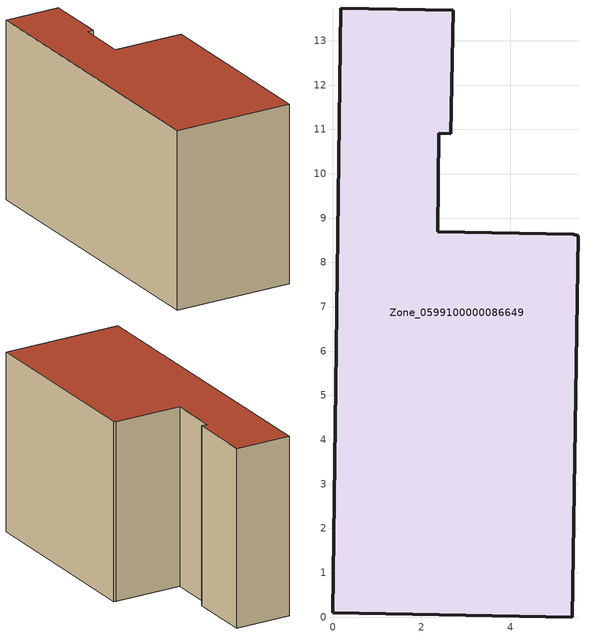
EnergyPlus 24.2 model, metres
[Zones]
Zone_0599100000086649
 floor ground (C_G): 0,0.1 0.18,13.74 2.71,13.69 2.66,10.9 2.39,10.91 2.36,8.69 5.42,8.63 5.53,8.61 5.4,0 z0
 wall outside (C_F): 0.18,13.74 0,0.1 5.4,0 5.53,8.61 5.42,8.63 2.36,8.69 2.39,10.91 2.66,10.9 2.71,13.69 0.18,13.74 z0:8.09
 roof outside (C_R): 5.42,8.63 2.36,8.69 2.39,10.91 2.66,10.9 2.71,13.69 0.18,13.74 0,0.1 5.4,0 5.53,8.61 z8.09
[BUILDING]
Pand.0599100000086649: North Axis=0; Terrain=City; Loads Convergence Tolerance Value=0.04; Temperature Convergence Tolerance Value=0.4; Solar Distribution=FullExterior; Maximum Number of Warmup Days=25; Minimum Number of Warmup Days=1
[Site:Location]
Rotterdam.The.Hague.AP_ZH_NLD Design_Conditions: Latitude=51.96; Longitude=4.45; Time Zone=1; Elevation=-4.5
[SITE:GROUNDTEMPERATURE:BUILDINGSURFACE]
18, 18, 18, 18, 18, 18, 18, 18, 18, 18, 18, 18
[MATERIAL] Thermal Absorptance=0.9; Solar Absorptance=0.7; Visible Absorptance=0.7
Name | Roughness | Thickness | Conductivity | Density | Specific Heat
G.TI.1975-1991 | MediumSmooth | 0.15 | 0.288461 | 540 | 1210
F.TI.1975-1991 | Rough | 0.3 | 0.230769 | 1920 | 840
R.TI.1975-1991 | MediumRough | 0.2 | 0.153846 | 1500 | 1000
[CONSTRUCTION]
C_G: G.TI.1975-1991
C_F: F.TI.1975-1991
C_R: R.TI.1975-1991
[ZONE]
Zone_0599100000086649: Type=1; Multiplier=1; Ceiling Height=Autocalculate; Volume=Autocalculate; Floor Area=autocalculate; Part of Total Floor Area=Yes
[ZONEINFILTRATION:DESIGNFLOWRATE]
Infil_Zone_0599100000086649: Zone or ZoneList or Space or SpaceList=Zone_0599100000086649; Schedule=AlwaysOn; Design Flow Rate Calculation Method=Flow/Area; Flow Rate per Floor Area=0.003; Constant Term Coefficient=1; Temperature Term Coefficient=0; Velocity Term Coefficient=0; Velocity Squared Term Coefficient=0
[HVACTEMPLATE:ZONE:IDEALLOADSAIRSYSTEM]
Zone_0599100000086649: Maximum Heating Supply Air Temperature=50; Minimum Cooling Supply Air Temperature=13; Maximum Heating Supply Air Humidity Ratio=0.0156; Minimum Cooling Supply Air Humidity Ratio=0.0077; Heating Limit=NoLimit; Cooling Limit=NoLimit; Dehumidification Control Type=ConstantSensibleHeatRatio; Cooling Sensible Heat Ratio=0.7; Dehumidification Setpoint=60; Humidification Control Type=None; Humidification Setpoint=30; Outdoor Air Method=None; Outdoor Air Flow Rate per Person=0.00944; Outdoor Air Flow Rate per Zone Floor Area=0; Outdoor Air Flow Rate per Zone=0; Demand Controlled Ventilation Type=None; Outdoor Air Economizer Type=NoEconomizer; Heat Recovery Type=None; Sensible Heat Recovery Effectiveness=0.7; Latent Heat Recovery Effectiveness=0.65
[ZONECONTROL:THERMOSTAT]
ThermostatControl_Zone_0599100000086649: Zone or ZoneList=Zone_0599100000086649; Control Type Schedule=DualSetpointControlType; Control 1=Thermostat_Zone_0599100000086649; Temperature Difference Between Cutout And Setpoint=0
[THERMOSTATSETPOINT:DUALSETPOINT]
Thermostat_Zone_0599100000086649: Heating Setpoint Temperature Schedule=HeatingSetpoint_Zone_0599100000086649; Cooling Setpoint Temperature Schedule=CoolingSetpoint_Zone_0599100000086649
[SCHEDULE:COMPACT]
HeatingSetpoint_Zone_0599100000086649: Through: 12/31, For: AllDays, Until: 24:00, 21
CoolingSetpoint_Zone_0599100000086649: Through: 12/31, For: AllDays, Until: 24:00, 24
DualSetpointControlType: Through: 12/31, For: AllDays, Until: 24:00, 4
AlwaysOn: Through: 12/31, For: AllDays, Until: 24:00, 1
